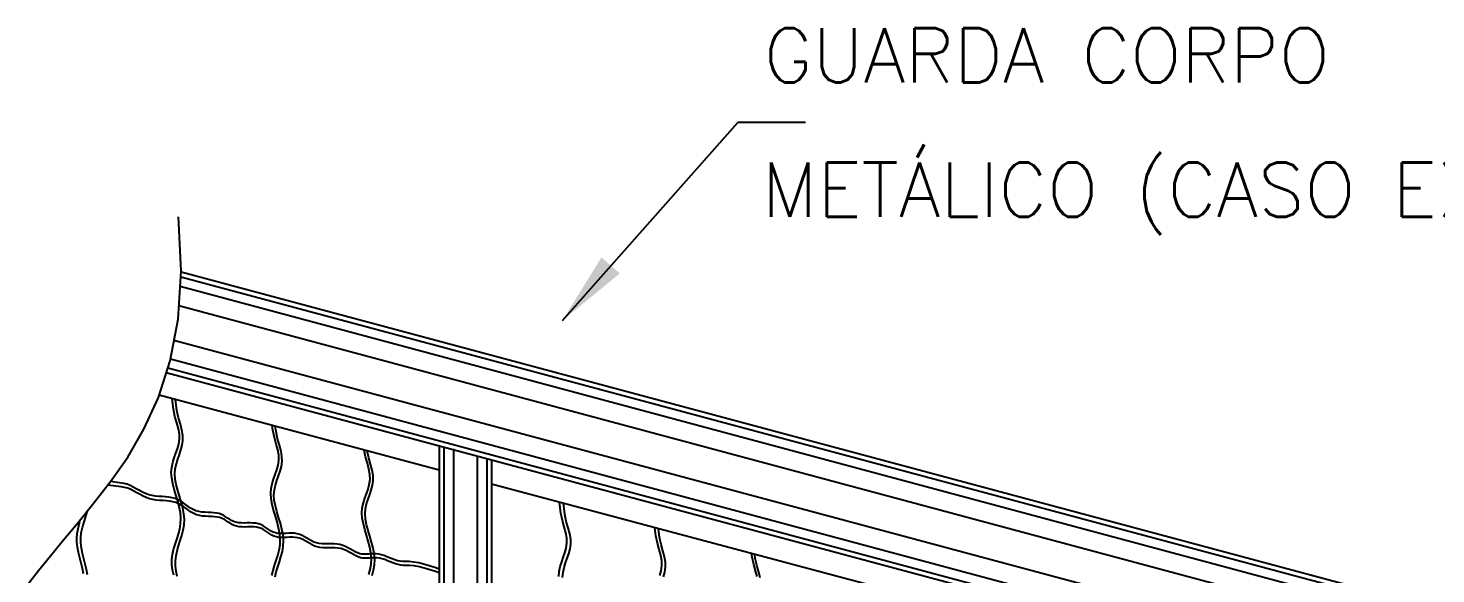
# Model space of a CAD drawing. Header units: millimetres. Extents: x -6218.7 to -6205.6, y -4425 to -4413.8.
# Drawn here: x -6218.56 to -6213.36, y -4415.85 to -4413.83 of the extents above; entities that cross this region are included whole.
import ezdxf

# ---------------------------------------------------------------- set-up
doc = ezdxf.new("R2010")
doc.units = ezdxf.units.MM
doc.header["$LTSCALE"] = 10
doc.layers.add('Termotécnica', color=7, linetype='Continuous')
doc.styles.add('r80', font='romans.shx')

msp = doc.modelspace()

# ---------------------------------------------------------------- linework, layer by layer
at = {"layer": 'Termotécnica', "color": 2}
for p, q in [((-6216.5848, -4414.9116), (-6215.9361, -4414.1805)), ((-6215.6861, -4414.1805), (-6215.9361, -4414.1805)), ((-6213.4712, -4415.9636), (-6217.9957, -4414.7513)), ((-6213.4802, -4415.9975), (-6217.998, -4414.7869)), ((-6213.4984, -4416.0651), (-6218.0026, -4414.8581)), ((-6213.5314, -4416.1885), (-6218.0208, -4414.9856)), ((-6213.5586, -4416.2899), (-6218.0438, -4415.0881)), ((-6213.5495, -4416.2561), (-6218.0338, -4415.0545)), ((-6217.0401, -4415.3755), (-6217.0401, -4417.9196)), ((-6216.8477, -4415.427), (-6216.8477, -4417.8039))]:
    msp.add_line(p, q, dxfattribs=at)
at = {"layer": 'Termotécnica', "color": 3}
for p, q in [((-6213.4666, -4415.9465), (-6217.9945, -4414.7332)), ((-6213.562, -4416.3074), (-6218.0492, -4415.1051))]:
    msp.add_line(p, q, dxfattribs=at)
at = {"layer": 'Termotécnica', "color": 4}
for p, q in [((-6217.0401, -4415.4643), (-6218.0756, -4415.1878)), ((-6215.2358, -4415.946), (-6216.8477, -4415.5156))]:
    msp.add_line(p, q, dxfattribs=at)
at = {"layer": 'Termotécnica', "color": 1}
for p, q in [((-6217.0231, -4415.38), (-6217.0231, -4417.9318)), ((-6216.9881, -4415.3862), (-6216.9881, -4417.9435)), ((-6216.8997, -4415.4131), (-6216.8997, -4417.8175)), ((-6216.8647, -4415.4225), (-6216.8647, -4417.7999))]:
    msp.add_line(p, q, dxfattribs=at)
for points in [[(-6218.5597, -4415.8845), (-6218.5211, -4415.8344), (-6218.4774, -4415.7806), (-6218.4287, -4415.7218), (-6218.3752, -4415.6572), (-6218.3169, -4415.5856), (-6218.2548, -4415.5059), (-6218.1918, -4415.416), (-6218.1317, -4415.3134), (-6218.0782, -4415.1958), (-6218.035, -4415.0609), (-6218.0058, -4414.9063), (-6217.9942, -4414.7297), (-6218.0041, -4414.5287)], [(-6218.0217, -4415.8523), (-6218.0257, -4415.8329), (-6218.0282, -4415.8136), (-6218.0285, -4415.7945), (-6218.0263, -4415.7758), (-6218.0221, -4415.7571), (-6218.0166, -4415.7385), (-6218.0105, -4415.7198), (-6218.0046, -4415.7009), (-6217.9996, -4415.6817), (-6217.9962, -4415.662), (-6217.9952, -4415.6417), (-6217.9971, -4415.6207), (-6218.0013, -4415.5993), (-6218.007, -4415.5776), (-6218.0134, -4415.5558), (-6218.0198, -4415.5343), (-6218.0254, -4415.5131), (-6218.0292, -4415.4926), (-6218.0306, -4415.473), (-6218.0291, -4415.4544), (-6218.0252, -4415.4365), (-6218.0198, -4415.4193), (-6218.0138, -4415.4022), (-6218.008, -4415.3852), (-6218.0033, -4415.3679), (-6218.0007, -4415.35), (-6218.0009, -4415.3313), (-6218.0045, -4415.3115), (-6218.0104, -4415.2899), (-6218.017, -4415.2659), (-6218.023, -4415.239), (-6218.0279, -4415.2005)], [(-6218.0085, -4415.8571), (-6218.0125, -4415.8376), (-6218.015, -4415.8183), (-6218.0153, -4415.7993), (-6218.0132, -4415.7805), (-6218.0089, -4415.7618), (-6218.0034, -4415.7432), (-6217.9973, -4415.7246), (-6217.9914, -4415.7057), (-6217.9864, -4415.6864), (-6217.983, -4415.6667), (-6217.982, -4415.6464), (-6217.9839, -4415.6254), (-6217.9881, -4415.604), (-6217.9938, -4415.5823), (-6218.0003, -4415.5605), (-6218.0066, -4415.539), (-6218.0122, -4415.5178), (-6218.016, -4415.4973), (-6218.0175, -4415.4777), (-6218.0159, -4415.4591), (-6218.012, -4415.4413), (-6218.0066, -4415.424), (-6218.0006, -4415.407), (-6217.9948, -4415.3899), (-6217.9901, -4415.3726), (-6217.9875, -4415.3548), (-6217.9877, -4415.336), (-6217.9913, -4415.3162), (-6217.9972, -4415.2946), (-6218.0039, -4415.2706), (-6218.0099, -4415.2438), (-6218.0149, -4415.204)], [(-6217.6588, -4415.8539), (-6217.6546, -4415.8353), (-6217.6491, -4415.8167), (-6217.643, -4415.798), (-6217.6371, -4415.7791), (-6217.6321, -4415.7598), (-6217.6287, -4415.7401), (-6217.6277, -4415.7198), (-6217.6296, -4415.6989), (-6217.6338, -4415.6774), (-6217.6395, -4415.6557), (-6217.6459, -4415.634), (-6217.6523, -4415.6124), (-6217.6578, -4415.5913), (-6217.6617, -4415.5708), (-6217.6631, -4415.5511), (-6217.6616, -4415.5325), (-6217.6577, -4415.5147), (-6217.6523, -4415.4974), (-6217.6462, -4415.4804), (-6217.6405, -4415.4634), (-6217.6358, -4415.446), (-6217.6332, -4415.4282), (-6217.6334, -4415.4095), (-6217.637, -4415.3896), (-6217.6429, -4415.368), (-6217.6495, -4415.3441), (-6217.6555, -4415.3172), (-6217.6578, -4415.2993)], [(-6217.6469, -4415.8586), (-6217.6427, -4415.84), (-6217.6372, -4415.8214), (-6217.6311, -4415.8027), (-6217.6252, -4415.7838), (-6217.6201, -4415.7646), (-6217.6168, -4415.7448), (-6217.6158, -4415.7245), (-6217.6176, -4415.7036), (-6217.6218, -4415.6821), (-6217.6276, -4415.6604), (-6217.634, -4415.6387), (-6217.6404, -4415.6171), (-6217.6459, -4415.596), (-6217.6498, -4415.5755), (-6217.6512, -4415.5558), (-6217.6497, -4415.5372), (-6217.6457, -4415.5194), (-6217.6403, -4415.5021), (-6217.6343, -4415.4851), (-6217.6285, -4415.4681), (-6217.6239, -4415.4508), (-6217.6212, -4415.4329), (-6217.6215, -4415.4142), (-6217.6251, -4415.3943), (-6217.6309, -4415.3727), (-6217.6376, -4415.3488), (-6217.6436, -4415.3219), (-6217.6461, -4415.3025)], [(-6217.3001, -4415.85), (-6217.2951, -4415.8308), (-6217.2917, -4415.8111), (-6217.2907, -4415.7908), (-6217.2926, -4415.7698), (-6217.2968, -4415.7484), (-6217.3025, -4415.7267), (-6217.3089, -4415.7049), (-6217.3153, -4415.6834), (-6217.3208, -4415.6622), (-6217.3247, -4415.6417), (-6217.3261, -4415.6221), (-6217.3246, -4415.6034), (-6217.3207, -4415.5856), (-6217.3153, -4415.5684), (-6217.3092, -4415.5513), (-6217.3035, -4415.5343), (-6217.2988, -4415.517), (-6217.2962, -4415.4991), (-6217.2964, -4415.4804), (-6217.3, -4415.4606), (-6217.3059, -4415.439), (-6217.3125, -4415.415), (-6217.3181, -4415.39)], [(-6217.2882, -4415.8535), (-6217.2831, -4415.8342), (-6217.2798, -4415.8145), (-6217.2788, -4415.7942), (-6217.2807, -4415.7733), (-6217.2849, -4415.7518), (-6217.2906, -4415.7301), (-6217.297, -4415.7084), (-6217.3034, -4415.6868), (-6217.3089, -4415.6657), (-6217.3128, -4415.6452), (-6217.3142, -4415.6255), (-6217.3127, -4415.6069), (-6217.3088, -4415.5891), (-6217.3034, -4415.5718), (-6217.2973, -4415.5548), (-6217.2915, -4415.5378), (-6217.2869, -4415.5204), (-6217.2843, -4415.5026), (-6217.2845, -4415.4839), (-6217.2881, -4415.464), (-6217.2939, -4415.4424), (-6217.3006, -4415.4185), (-6217.3063, -4415.3932)], [(-6217.0401, -4415.8433), (-6217.0545, -4415.8382), (-6217.0871, -4415.8282), (-6217.1129, -4415.8218), (-6217.1332, -4415.8182), (-6217.149, -4415.8166), (-6217.1616, -4415.8161), (-6217.1721, -4415.816), (-6217.1818, -4415.8152), (-6217.1915, -4415.8133), (-6217.2014, -4415.8104), (-6217.2114, -4415.8067), (-6217.2215, -4415.8027), (-6217.2316, -4415.7986), (-6217.2417, -4415.7948), (-6217.2516, -4415.7915), (-6217.2613, -4415.7893), (-6217.2707, -4415.7882), (-6217.2799, -4415.788), (-6217.2888, -4415.7884), (-6217.2976, -4415.789), (-6217.3063, -4415.7897), (-6217.3149, -4415.7899), (-6217.3233, -4415.7893), (-6217.3318, -4415.7877), (-6217.3402, -4415.7848), (-6217.3487, -4415.7808), (-6217.3574, -4415.7761), (-6217.3662, -4415.7711), (-6217.3752, -4415.766), (-6217.3846, -4415.7612), (-6217.3944, -4415.757), (-6217.4045, -4415.7539), (-6217.4152, -4415.7519), (-6217.4261, -4415.751), (-6217.4373, -4415.7508), (-6217.4486, -4415.7508), (-6217.4598, -4415.7509), (-6217.4708, -4415.7507), (-6217.4814, -4415.7497), (-6217.4915, -4415.7478), (-6217.5011, -4415.7446), (-6217.5102, -4415.7405), (-6217.5189, -4415.7357), (-6217.5274, -4415.7306), (-6217.536, -4415.7255), (-6217.5446, -4415.7208), (-6217.5535, -4415.7169), (-6217.5628, -4415.714), (-6217.5726, -4415.7124), (-6217.5828, -4415.7118), (-6217.5933, -4415.7119), (-6217.6038, -4415.7124), (-6217.6142, -4415.7129), (-6217.6243, -4415.7131), (-6217.634, -4415.7125), (-6217.6431, -4415.7109), (-6217.6514, -4415.708), (-6217.6592, -4415.704), (-6217.6667, -4415.6993), (-6217.674, -4415.6943), (-6217.6814, -4415.6892), (-6217.689, -4415.6844), (-6217.6972, -4415.6802), (-6217.706, -4415.6771), (-6217.7157, -4415.6751), (-6217.7261, -4415.6742), (-6217.7369, -4415.674), (-6217.748, -4415.6741), (-6217.7589, -4415.6743), (-6217.7697, -4415.6742), (-6217.7799, -4415.6734), (-6217.7893, -4415.6717), (-6217.7979, -4415.6689), (-6217.8057, -4415.6651), (-6217.813, -4415.6607), (-6217.8201, -4415.6559), (-6217.8271, -4415.651), (-6217.8344, -4415.6465), (-6217.8423, -4415.6425), (-6217.8508, -4415.6394), (-6217.8603, -4415.6374), (-6217.8705, -4415.6363), (-6217.8813, -4415.6357), (-6217.8925, -4415.6353), (-6217.9039, -4415.6347), (-6217.9153, -4415.6337), (-6217.9264, -4415.6318), (-6217.9371, -4415.6288), (-6217.9472, -4415.6245), (-6217.9568, -4415.6191), (-6217.9662, -4415.6129), (-6217.9754, -4415.6063), (-6217.9847, -4415.5997), (-6217.9941, -4415.5936), (-6218.0039, -4415.5881), (-6218.0143, -4415.5838), (-6218.0253, -4415.5808), (-6218.0369, -4415.5789), (-6218.0489, -4415.5777), (-6218.0613, -4415.577), (-6218.0738, -4415.5762), (-6218.0864, -4415.575), (-6218.0988, -4415.5732), (-6218.1111, -4415.5702), (-6218.123, -4415.5658), (-6218.1347, -4415.5604), (-6218.1461, -4415.5543), (-6218.1575, -4415.548), (-6218.1688, -4415.5418), (-6218.1801, -4415.5361), (-6218.1916, -4415.5314), (-6218.2033, -4415.5281), (-6218.2153, -4415.5263), (-6218.2653, -4415.5194)], [(-6217.0401, -4415.8295), (-6217.057, -4415.8235), (-6217.0896, -4415.8135), (-6217.1155, -4415.8071), (-6217.1358, -4415.8035), (-6217.1516, -4415.8019), (-6217.1642, -4415.8014), (-6217.1747, -4415.8012), (-6217.1843, -4415.8005), (-6217.194, -4415.7986), (-6217.2039, -4415.7956), (-6217.2139, -4415.792), (-6217.2241, -4415.7879), (-6217.2342, -4415.7838), (-6217.2442, -4415.78), (-6217.2541, -4415.7768), (-6217.2638, -4415.7745), (-6217.2732, -4415.7734), (-6217.2824, -4415.7732), (-6217.2914, -4415.7736), (-6217.3002, -4415.7743), (-6217.3089, -4415.7749), (-6217.3174, -4415.7751), (-6217.3259, -4415.7746), (-6217.3343, -4415.773), (-6217.3428, -4415.77), (-6217.3513, -4415.7661), (-6217.3599, -4415.7614), (-6217.3687, -4415.7563), (-6217.3778, -4415.7512), (-6217.3872, -4415.7464), (-6217.3969, -4415.7423), (-6217.4071, -4415.7391), (-6217.4177, -4415.7372), (-6217.4287, -4415.7363), (-6217.4399, -4415.736), (-6217.4511, -4415.7361), (-6217.4623, -4415.7362), (-6217.4733, -4415.7359), (-6217.484, -4415.735), (-6217.4941, -4415.733), (-6217.5036, -4415.7299), (-6217.5127, -4415.7257), (-6217.5214, -4415.721), (-6217.53, -4415.7158), (-6217.5385, -4415.7108), (-6217.5471, -4415.7061), (-6217.556, -4415.7021), (-6217.5653, -4415.6992), (-6217.5752, -4415.6976), (-6217.5854, -4415.697), (-6217.5958, -4415.6972), (-6217.6063, -4415.6977), (-6217.6167, -4415.6982), (-6217.6268, -4415.6983), (-6217.6365, -4415.6978), (-6217.6456, -4415.6961), (-6217.654, -4415.6932), (-6217.6618, -4415.6893), (-6217.6692, -4415.6846), (-6217.6765, -4415.6795), (-6217.6839, -4415.6744), (-6217.6916, -4415.6696), (-6217.6997, -4415.6655), (-6217.7086, -4415.6623), (-6217.7183, -4415.6604), (-6217.7287, -4415.6595), (-6217.7395, -4415.6592), (-6217.7505, -4415.6594), (-6217.7615, -4415.6595), (-6217.7722, -4415.6594), (-6217.7824, -4415.6587), (-6217.7919, -4415.657), (-6217.8004, -4415.6542), (-6217.8082, -4415.6504), (-6217.8155, -4415.6459), (-6217.8226, -4415.6411), (-6217.8297, -4415.6363), (-6217.837, -4415.6317), (-6217.8448, -4415.6278), (-6217.8534, -4415.6247), (-6217.8628, -4415.6227), (-6217.8731, -4415.6215), (-6217.8839, -4415.6209), (-6217.8951, -4415.6205), (-6217.9065, -4415.62), (-6217.9178, -4415.6189), (-6217.9289, -4415.6171), (-6217.9396, -4415.6141), (-6217.9497, -4415.6098), (-6217.9594, -4415.6043), (-6217.9687, -4415.5981), (-6217.978, -4415.5916), (-6217.9872, -4415.585), (-6217.9967, -4415.5788), (-6218.0065, -4415.5734), (-6218.0169, -4415.569), (-6218.0279, -4415.566), (-6218.0395, -4415.5641), (-6218.0515, -4415.563), (-6218.0638, -4415.5622), (-6218.0763, -4415.5614), (-6218.0889, -4415.5603), (-6218.1014, -4415.5584), (-6218.1136, -4415.5554), (-6218.1256, -4415.5511), (-6218.1372, -4415.5457), (-6218.1487, -4415.5396), (-6218.16, -4415.5332), (-6218.1713, -4415.527), (-6218.1827, -4415.5214), (-6218.1942, -4415.5167), (-6218.2059, -4415.5133), (-6218.2549, -4415.5062)], [(-6216.5986, -4415.857), (-6216.5971, -4415.8384), (-6216.5932, -4415.8206), (-6216.5878, -4415.8033), (-6216.5817, -4415.7863), (-6216.576, -4415.7693), (-6216.5713, -4415.7519), (-6216.5687, -4415.7341), (-6216.5689, -4415.7154), (-6216.5725, -4415.6955), (-6216.5784, -4415.6739), (-6216.585, -4415.65), (-6216.591, -4415.6231), (-6216.5961, -4415.5828)], [(-6216.5842, -4415.8605), (-6216.5826, -4415.8418), (-6216.5787, -4415.824), (-6216.5733, -4415.8067), (-6216.5673, -4415.7897), (-6216.5615, -4415.7727), (-6216.5569, -4415.7554), (-6216.5542, -4415.7375), (-6216.5544, -4415.7188), (-6216.558, -4415.6989), (-6216.5639, -4415.6773), (-6216.5706, -4415.6534), (-6216.5766, -4415.6265), (-6216.5816, -4415.5867)], [(-6218.3551, -4415.8473), (-6218.3586, -4415.8275), (-6218.3632, -4415.8077), (-6218.3682, -4415.788), (-6218.3731, -4415.7683), (-6218.377, -4415.7489), (-6218.3795, -4415.7296), (-6218.3799, -4415.7105), (-6218.3777, -4415.6918), (-6218.3678, -4415.6481)], [(-6218.3407, -4415.8508), (-6218.3442, -4415.8309), (-6218.3487, -4415.8111), (-6218.3538, -4415.7914), (-6218.3586, -4415.7718), (-6218.3626, -4415.7523), (-6218.3651, -4415.733), (-6218.3654, -4415.714), (-6218.3632, -4415.6952), (-6218.359, -4415.6766), (-6218.3406, -4415.6148)], [(-6216.2246, -4415.8533), (-6216.22, -4415.8359), (-6216.2173, -4415.8181), (-6216.2176, -4415.7994), (-6216.2212, -4415.7795), (-6216.227, -4415.7579), (-6216.2337, -4415.734), (-6216.2397, -4415.7071), (-6216.2435, -4415.6769)], [(-6216.2114, -4415.858), (-6216.2068, -4415.8407), (-6216.2041, -4415.8228), (-6216.2044, -4415.8041), (-6216.208, -4415.7842), (-6216.2138, -4415.7626), (-6216.2205, -4415.7387), (-6216.2265, -4415.7118), (-6216.2305, -4415.6804)], [(-6215.8655, -4415.8576), (-6215.8713, -4415.836), (-6215.878, -4415.8121), (-6215.884, -4415.7852), (-6215.8856, -4415.7725)], [(-6215.8536, -4415.8624), (-6215.8594, -4415.8408), (-6215.8661, -4415.8168), (-6215.8721, -4415.7899), (-6215.8739, -4415.7756)]]:
    msp.add_lwpolyline(points, dxfattribs=at)
at = {"layer": 'Termotécnica', "color": 2}
msp.add_solid([(-6216.4407, -4414.6788), (-6216.3729, -4414.7381), (-6216.5848, -4414.9116)], dxfattribs=at)

# ---------------------------------------------------------------- texts
at = {"layer": 'Termotécnica', "color": 2, "style": 'r80'}
for s, p in [('GUARDA CORPO', (-6215.8404, -4414.0326)), ('METÁLICO (CASO EXISTA)', (-6215.8479, -4414.5286))]:
    msp.add_text(s, height=0.2, dxfattribs=at).set_placement(p)

doc.saveas('drawing.dxf')
